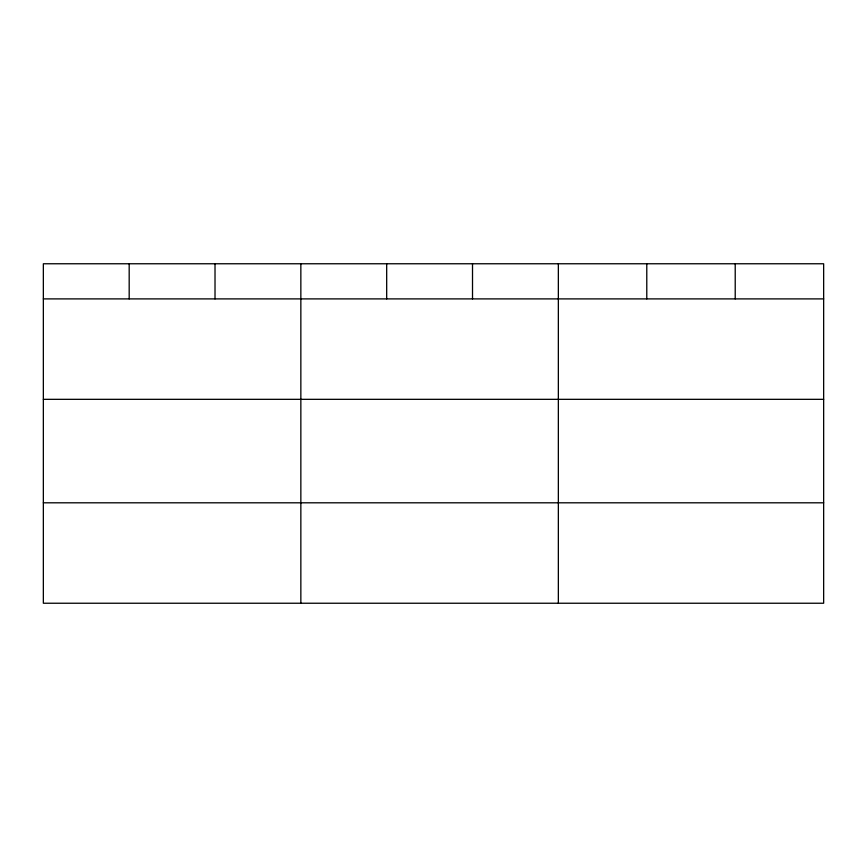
<?xml version="1.0" encoding="UTF-8"?>
<svg xmlns="http://www.w3.org/2000/svg" width="867" height="867" viewBox="0 0 867 867"><rect width="100%" height="100%" fill="white"/><g stroke="black" fill="none" stroke-linecap="round" stroke-linejoin="round"><path stroke-width="1.3" d="M823.65 399.329L823.65 263.763L43.35 263.763L43.35 603.237L823.65 603.237L823.65 399.329L43.35 399.329M43.35 298.898L823.65 298.898M43.35 502.806L823.65 502.806M735.216 263.763L735.216 298.898M646.782 263.763L646.782 298.898M558.348 263.763L558.348 603.237M472.515 263.763L472.515 298.898M386.682 263.763L386.682 298.898M300.849 263.763L300.849 603.237M215.016 263.763L215.016 298.898M129.183 263.763L129.183 298.898"/></g></svg>
